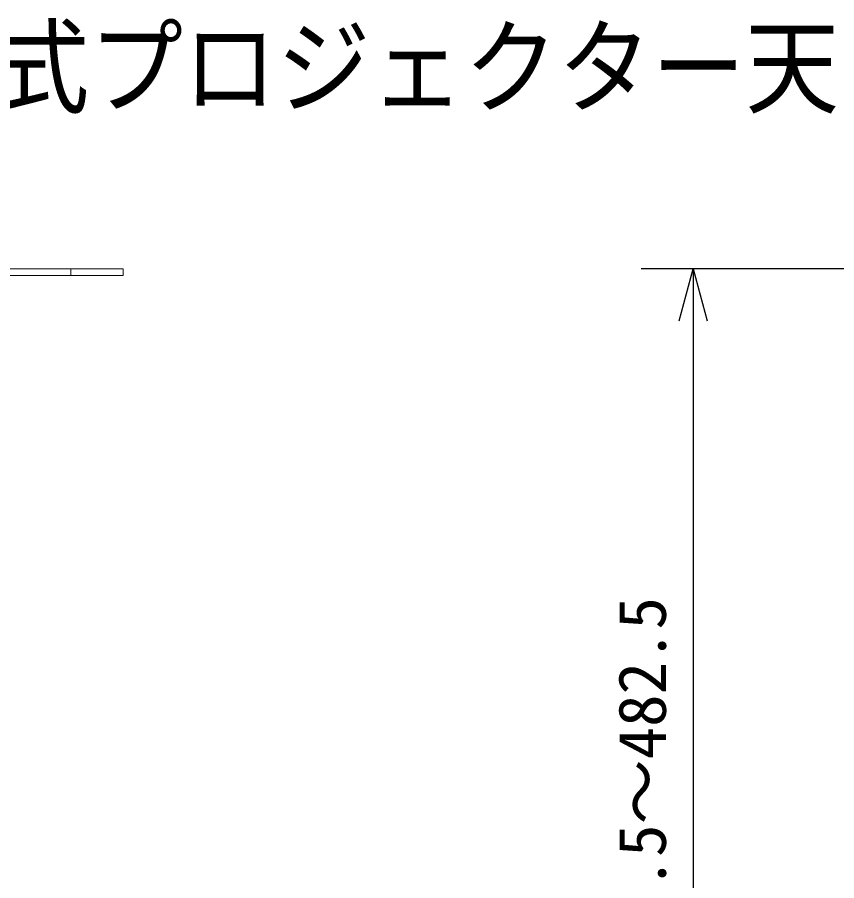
# Model space of a CAD drawing. Units: millimetres, scale not verified. Extents: x -62 to 63, y -56 to 57.
# Drawn here: x -20.26 to 11.22, y 23.59 to 56.76 of the extents above; entities that cross this region are included whole.
import ezdxf
from ezdxf.enums import TextEntityAlignment as Align

# ---------------------------------------------------------------- set-up
doc = ezdxf.new("R2010")
doc.units = ezdxf.units.MM
doc.header["$LTSCALE"] = 0.125
doc.header["$PDMODE"] = 32
doc.header["$PDSIZE"] = 0.0625
for name, color, linetype in [('0-0_0', 7, 'Continuous'), ('0-3_DEFPOINTS', 7, 'Continuous'), ('0-4_MOJI1', 7, 'Continuous'), ('0-6_SUNPO', 7, 'Continuous')]:
    doc.layers.add(name, color=color, linetype=linetype)
doc.layers.add('0-5_GAIKEI', color=7, linetype='Continuous', lineweight=18)
doc.styles.add('ＭＳ ゴシック', font='')
doc.styles.get('ＭＳ ゴシック').set_extended_font_data('MS Gothic')

# ---------------------------------------------------------------- blocks, each defined once
blk = doc.blocks.new('_OPEN30')
at = {"layer": '0-0_0'}
blk.add_line((0, 0), (-1, 0), dxfattribs=at)
blk.add_lwpolyline([(-1, 0.26795), (0, 0), (-1, -0.26795)], dxfattribs=at)
blk = doc.blocks.new('D5')
at = {"layer": '0-3_DEFPOINTS'}
for p in [(11.945, 52.3608), (3.945, 12.2075), (11.945, 12.2075)]:
    blk.add_point(p, dxfattribs=at)
at = {"layer": '0-6_SUNPO'}
for p, q in [((9.945, 52.3608), (1.945, 52.3608)), ((3.945, 50.3608), (3.945, 14.2075)), ((9.945, 12.2075), (1.945, 12.2075))]:
    blk.add_line(p, q, dxfattribs=at)
at = {"layer": '0-6_SUNPO', "xscale": 2, "yscale": 2}
for p, rotation in [((3.945, 52.3608), 90), ((3.945, 12.2075), 270)]:
    blk.add_blockref('_OPEN30', p, dxfattribs=dict(at, rotation=rotation))
at = {"layer": '0-6_SUNPO', "style": 'ＭＳ ゴシック'}
blk.add_text('402.5～482.5', height=1.833, rotation=90, dxfattribs=at).set_placement((3.445, 24.7841), align=Align.BOTTOM_LEFT)

msp = doc.modelspace()

# ---------------------------------------------------------------- linework, layer by layer
at = {"layer": '0-5_GAIKEI', "color": 1}
for p, q in [((-18.1986, 47.0972), (-48.5986, 47.0972)), ((-48.5986, 46.8472), (-18.1986, 46.8472)), ((-18.1986, 46.8472), (-18.1986, 47.0972)), ((-18.1986, 47.0972), (-16.1986, 47.0972)), ((-16.1986, 46.8472), (-18.1986, 46.8472)), ((-16.1986, 47.0972), (-16.1986, 46.8472))]:
    msp.add_line(p, q, dxfattribs=at)

# ---------------------------------------------------------------- block references
at = {"layer": '0-6_SUNPO'}
msp.add_blockref('D5', (1.7607, -5.2637), dxfattribs=at)

# ---------------------------------------------------------------- texts
at = {"layer": '0-4_MOJI1', "style": 'ＭＳ ゴシック', "width": 0.9}
msp.add_text('ＤＬＰ方式プロジェクター天吊り金具付', height=2.933, dxfattribs=at).set_placement((-35.498, 52.5109), align=Align.BOTTOM_LEFT)

doc.saveas('drawing.dxf')
